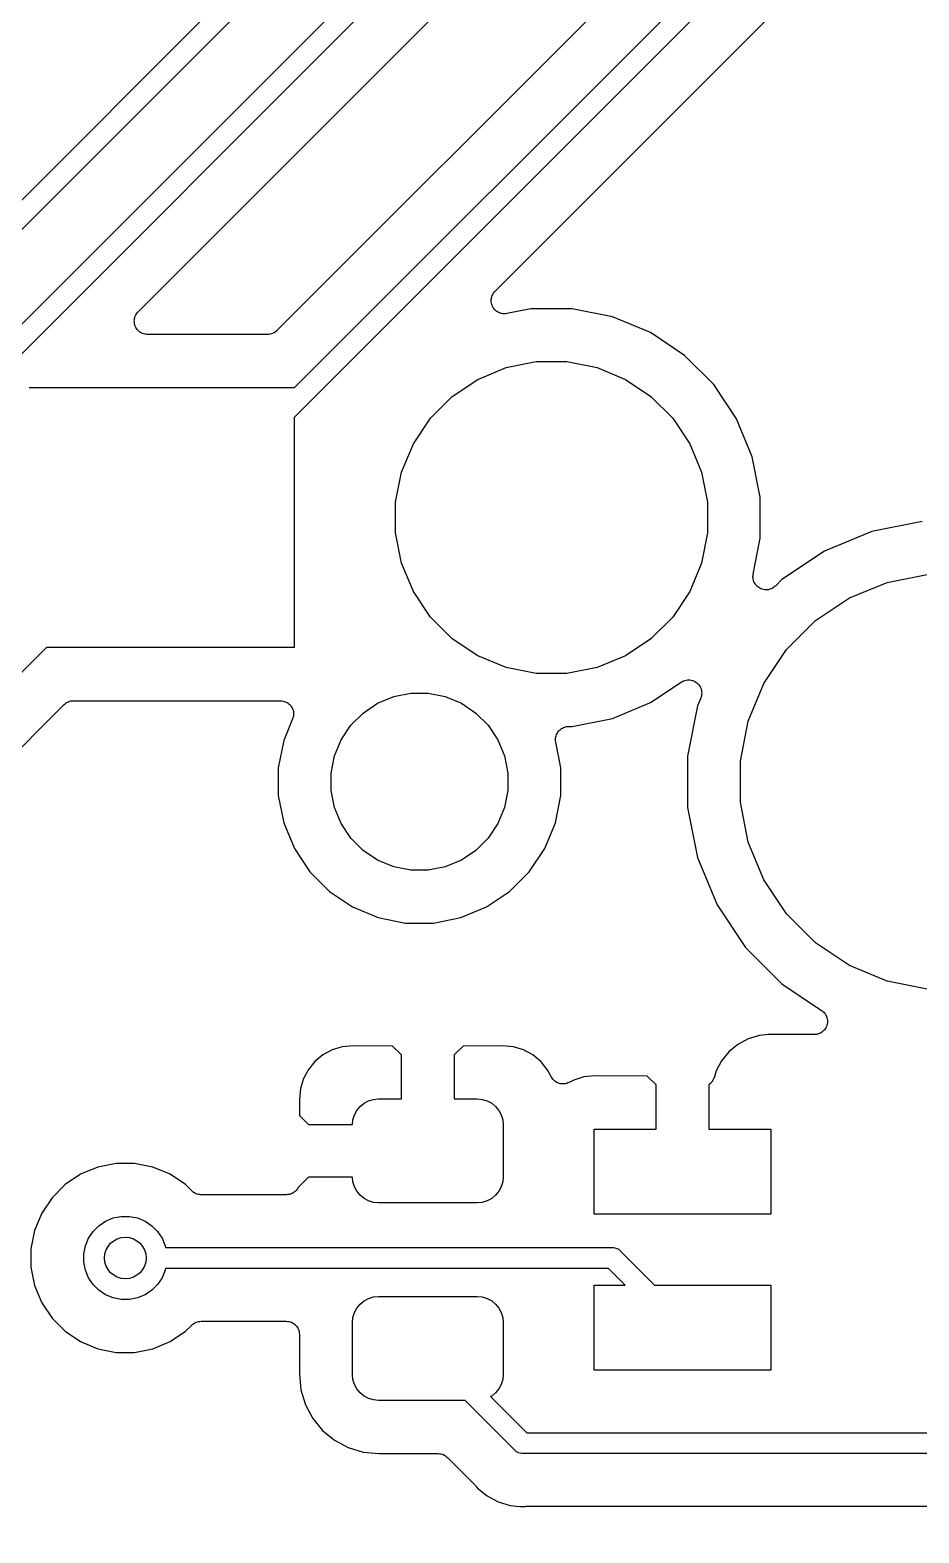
# Model space of a CAD drawing. Extents: x 2.15 to 10.02, y -5.18 to -1.32.
# Drawn here: x 4.518 to 4.855, y -3.212 to -2.643 of the extents above; entities that cross this region are included whole.
import ezdxf

# ---------------------------------------------------------------- set-up
doc = ezdxf.new("R2010")
doc.units = 0
doc.header["$MEASUREMENT"] = 0
doc.layers.add('BLACK', color=7, linetype='CONTINUOUS')

msp = doc.modelspace()

# ---------------------------------------------------------------- linework, layer by layer
at = {"layer": 'BLACK', "linetype": 'CONTINUOUS'}
for p, q in [((3.73465, -3.48774), (5.30574, -1.91664)), ((5.31029, -1.92323), (3.73465, -3.49887)), ((3.79853, -3.4709), (5.12169, -2.14775)), ((5.12624, -2.15433), (3.80512, -3.47545)), ((4.55916, -2.74969), (5.13306, -2.1758)), ((4.81987, -2.54864), (4.61175, -2.75676)), ((4.61831, -2.77849), (4.8435, -2.55329)), ((4.84907, -2.55886), (4.61831, -2.78962)), ((4.72047, -2.71574), (4.85373, -2.58249)), ((4.69434, -2.74188), (4.72047, -2.71575)), ((4.72047, -2.71575), (4.72047, -2.71574)), ((4.69372, -2.74262), (4.69403, -2.74225)), ((4.69403, -2.74225), (4.69434, -2.74188)), ((4.69287, -2.74538), (4.69292, -2.7449)), ((4.69287, -2.74539), (4.69287, -2.74538)), ((4.69287, -2.7454), (4.69287, -2.74539)), ((4.69292, -2.74586), (4.69287, -2.7454)), ((4.69292, -2.7449), (4.69297, -2.74442)), ((4.69296, -2.74635), (4.69292, -2.74586)), ((4.69296, -2.74636), (4.69296, -2.74635)), ((4.69296, -2.74637), (4.69296, -2.74636)), ((4.6931, -2.74683), (4.69296, -2.74637)), ((4.69297, -2.74441), (4.69312, -2.74394)), ((4.69297, -2.74442), (4.69297, -2.74441)), ((4.69297, -2.74442), (4.69297, -2.74442)), ((4.69324, -2.74729), (4.6931, -2.74683)), ((4.69312, -2.74394), (4.69326, -2.74349)), ((4.69324, -2.7473), (4.69324, -2.74729)), ((4.69347, -2.74773), (4.69324, -2.7473)), ((4.69324, -2.7473), (4.69324, -2.7473)), ((4.69326, -2.74348), (4.69349, -2.74305)), ((4.69326, -2.74349), (4.69326, -2.74348)), ((4.69326, -2.74349), (4.69326, -2.74349)), ((4.69369, -2.74815), (4.69347, -2.74773)), ((4.69349, -2.74305), (4.69372, -2.74263)), ((4.6937, -2.74816), (4.69369, -2.74815)), ((4.6937, -2.74817), (4.6937, -2.74816)), ((4.69401, -2.74854), (4.6937, -2.74817)), ((4.69372, -2.74263), (4.69372, -2.74262)), ((4.69372, -2.74263), (4.69372, -2.74263)), ((4.5577, -2.75319), (4.55775, -2.75271)), ((4.5577, -2.7532), (4.5577, -2.75319)), ((4.5577, -2.75321), (4.5577, -2.7532)), ((4.55774, -2.75368), (4.5577, -2.75321)), ((4.55779, -2.75416), (4.55774, -2.75368)), ((4.55775, -2.75271), (4.5578, -2.75224)), ((4.5578, -2.75222), (4.55794, -2.75176)), ((4.5578, -2.75223), (4.5578, -2.75222)), ((4.5578, -2.75224), (4.5578, -2.75223)), ((4.55794, -2.75176), (4.55808, -2.7513)), ((4.55808, -2.7513), (4.55809, -2.7513)), ((4.55809, -2.75129), (4.55832, -2.75085)), ((4.55809, -2.7513), (4.55809, -2.75129)), ((4.55832, -2.75085), (4.55854, -2.75044)), ((4.55854, -2.75044), (4.55855, -2.75044)), ((4.55855, -2.75043), (4.55886, -2.75006)), ((4.55855, -2.75044), (4.55855, -2.75043)), ((4.55886, -2.75006), (4.55916, -2.74969)), ((4.6943, -2.74891), (4.69401, -2.74854)), ((4.69431, -2.74892), (4.6943, -2.74891)), ((4.69468, -2.74923), (4.69431, -2.74892)), ((4.69431, -2.74892), (4.69431, -2.74892)), ((4.69505, -2.74954), (4.69468, -2.74923)), ((4.69506, -2.74954), (4.69505, -2.74954)), ((4.69506, -2.74955), (4.69506, -2.74954)), ((4.69549, -2.74978), (4.69506, -2.74955)), ((4.69591, -2.75001), (4.69549, -2.74978)), ((4.69592, -2.75002), (4.69591, -2.75001)), ((4.69591, -2.75001), (4.69591, -2.75001)), ((4.69638, -2.75016), (4.69592, -2.75002)), ((4.69684, -2.7503), (4.69638, -2.75016)), ((4.69684, -2.75031), (4.69684, -2.7503)), ((4.69685, -2.75031), (4.69684, -2.75031)), ((4.69733, -2.75036), (4.69685, -2.75031)), ((4.69781, -2.75041), (4.69733, -2.75036)), ((4.69782, -2.75041), (4.69781, -2.75041)), ((4.69781, -2.75041), (4.69781, -2.75041)), ((4.6983, -2.75037), (4.69782, -2.75041)), ((4.69878, -2.75033), (4.6983, -2.75037)), ((4.69879, -2.75033), (4.69878, -2.75033)), ((4.69885, -2.75032), (4.69879, -2.75033)), ((4.69879, -2.75033), (4.69879, -2.75033)), ((4.69879, -2.75033), (4.69879, -2.75033)), ((4.70796, -2.7485), (4.69885, -2.75032)), ((4.72353, -2.7485), (4.70796, -2.7485)), ((4.73881, -2.75154), (4.72353, -2.7485)), ((4.75319, -2.7575), (4.73881, -2.75154)), ((4.55779, -2.75417), (4.55779, -2.75416)), ((4.55779, -2.75418), (4.55779, -2.75417)), ((4.55792, -2.75463), (4.55779, -2.75418)), ((4.55806, -2.7551), (4.55792, -2.75463)), ((4.55807, -2.75511), (4.55806, -2.7551)), ((4.55829, -2.75553), (4.55807, -2.75511)), ((4.55807, -2.75511), (4.55807, -2.75511)), ((4.55851, -2.75596), (4.55829, -2.75553)), ((4.55852, -2.75597), (4.55851, -2.75596)), ((4.55852, -2.75598), (4.55852, -2.75597)), ((4.55883, -2.75635), (4.55852, -2.75598)), ((4.55913, -2.75672), (4.55883, -2.75635)), ((4.55913, -2.75673), (4.55913, -2.75672)), ((4.55914, -2.75674), (4.55913, -2.75673)), ((4.55951, -2.75705), (4.55914, -2.75674)), ((4.55987, -2.75735), (4.55951, -2.75705)), ((4.55988, -2.75736), (4.55987, -2.75735)), ((4.55989, -2.75736), (4.55988, -2.75736)), ((4.56031, -2.75759), (4.55989, -2.75736)), ((4.56073, -2.75782), (4.56031, -2.75759)), ((4.56074, -2.75782), (4.56073, -2.75782)), ((4.56074, -2.75783), (4.56074, -2.75782)), ((4.5612, -2.75797), (4.56074, -2.75783)), ((4.56166, -2.75812), (4.5612, -2.75797)), ((4.56167, -2.75812), (4.56166, -2.75812)), ((4.56168, -2.75812), (4.56167, -2.75812)), ((4.56215, -2.75817), (4.56168, -2.75812)), ((4.56263, -2.75823), (4.56215, -2.75817)), ((4.56264, -2.75823), (4.56263, -2.75823)), ((4.56265, -2.75823), (4.56264, -2.75823)), ((4.5627, -2.75823), (4.56265, -2.75823)), ((4.56265, -2.75823), (4.56265, -2.75823)), ((4.60821, -2.75823), (4.5627, -2.75823)), ((4.60867, -2.75818), (4.60821, -2.75823)), ((4.60913, -2.75814), (4.60867, -2.75818)), ((4.60916, -2.75813), (4.60913, -2.75814)), ((4.60918, -2.75813), (4.60916, -2.75813)), ((4.60963, -2.758), (4.60918, -2.75813)), ((4.61007, -2.75787), (4.60963, -2.758)), ((4.61009, -2.75786), (4.61007, -2.75787)), ((4.61012, -2.75785), (4.61009, -2.75786)), ((4.61053, -2.75763), (4.61012, -2.75785)), ((4.61094, -2.75742), (4.61053, -2.75763)), ((4.61096, -2.7574), (4.61094, -2.75742)), ((4.61098, -2.75739), (4.61096, -2.7574)), ((4.61134, -2.7571), (4.61098, -2.75739)), ((4.6117, -2.75681), (4.61134, -2.7571)), ((4.61174, -2.75677), (4.6117, -2.75681)), ((4.61175, -2.75676), (4.61174, -2.75677)), ((4.61174, -2.75677), (4.61174, -2.75677)), ((4.61174, -2.75677), (4.61174, -2.75677)), ((4.76614, -2.76615), (4.75319, -2.7575)), ((4.68777, -2.77523), (4.69852, -2.77077)), ((4.69852, -2.77077), (4.70993, -2.7685)), ((4.70993, -2.7685), (4.72156, -2.7685)), ((4.72156, -2.7685), (4.73297, -2.77077)), ((4.73297, -2.77077), (4.74372, -2.77523)), ((4.77715, -2.77716), (4.76614, -2.76615)), ((4.6781, -2.78169), (4.68777, -2.77523)), ((4.74372, -2.77523), (4.75339, -2.78169)), ((4.51791, -2.77835), (4.61831, -2.77835)), ((4.61831, -2.77835), (4.61831, -2.77849)), ((4.66988, -2.78991), (4.6781, -2.78169)), ((4.75339, -2.78169), (4.76162, -2.78991)), ((4.78581, -2.79011), (4.77715, -2.77716)), ((4.61831, -2.78962), (4.61831, -2.87677)), ((4.66341, -2.79959), (4.66988, -2.78991)), ((4.76162, -2.78991), (4.76808, -2.79959)), ((4.79177, -2.8045), (4.78581, -2.79011)), ((4.65896, -2.81033), (4.66341, -2.79959)), ((4.76808, -2.79959), (4.77253, -2.81033)), ((4.7948, -2.81977), (4.79177, -2.8045)), ((4.65669, -2.82174), (4.65896, -2.81033)), ((4.77253, -2.81033), (4.7748, -2.82174)), ((4.65669, -2.83338), (4.65669, -2.82174)), ((4.7748, -2.82174), (4.7748, -2.83338)), ((4.7948, -2.83535), (4.7948, -2.81977)), ((4.65896, -2.84478), (4.65669, -2.83338)), ((4.7748, -2.83338), (4.77253, -2.84478)), ((4.83702, -2.83284), (4.81909, -2.84027)), ((4.85605, -2.82906), (4.83702, -2.83284)), ((4.79209, -2.84896), (4.7948, -2.83535)), ((4.66341, -2.85553), (4.65896, -2.84478)), ((4.77253, -2.84478), (4.76808, -2.85553)), ((4.81909, -2.84027), (4.80296, -2.85105)), ((4.792, -2.84992), (4.79205, -2.84944)), ((4.792, -2.84993), (4.792, -2.84992)), ((4.79205, -2.85041), (4.792, -2.84993)), ((4.792, -2.84993), (4.792, -2.84993)), ((4.79205, -2.84944), (4.79209, -2.84896)), ((4.79209, -2.85089), (4.79205, -2.85041)), ((4.84285, -2.85208), (4.85802, -2.84906)), ((4.66988, -2.8652), (4.66341, -2.85553)), ((4.76808, -2.85553), (4.76162, -2.8652)), ((4.79209, -2.8509), (4.79209, -2.85089)), ((4.79223, -2.85137), (4.79209, -2.8509)), ((4.79209, -2.8509), (4.79209, -2.8509)), ((4.79237, -2.85183), (4.79223, -2.85137)), ((4.79237, -2.85184), (4.79237, -2.85183)), ((4.79237, -2.85183), (4.79237, -2.85183)), ((4.7926, -2.85227), (4.79237, -2.85184)), ((4.79282, -2.85269), (4.7926, -2.85227)), ((4.79283, -2.85269), (4.79282, -2.85269)), ((4.79283, -2.8527), (4.79283, -2.85269)), ((4.79313, -2.85307), (4.79283, -2.8527)), ((4.79344, -2.85345), (4.79313, -2.85307)), ((4.79345, -2.85346), (4.79344, -2.85345)), ((4.79344, -2.85345), (4.79344, -2.85345)), ((4.79382, -2.85376), (4.79345, -2.85346)), ((4.79419, -2.85407), (4.79382, -2.85376)), ((4.79419, -2.85408), (4.79419, -2.85407)), ((4.7942, -2.85408), (4.79419, -2.85408)), ((4.79463, -2.85431), (4.7942, -2.85408)), ((4.79504, -2.85454), (4.79463, -2.85431)), ((4.79505, -2.85454), (4.79504, -2.85454)), ((4.79506, -2.85455), (4.79505, -2.85454)), ((4.79552, -2.85469), (4.79506, -2.85455)), ((4.79598, -2.85483), (4.79552, -2.85469)), ((4.79599, -2.85483), (4.79598, -2.85483)), ((4.79598, -2.85483), (4.79598, -2.85483)), ((4.79647, -2.85489), (4.79599, -2.85483)), ((4.79695, -2.85494), (4.79647, -2.85489)), ((4.79696, -2.85494), (4.79695, -2.85494)), ((4.79695, -2.85494), (4.79695, -2.85494)), ((4.79744, -2.85489), (4.79696, -2.85494)), ((4.79792, -2.85485), (4.79744, -2.85489)), ((4.79793, -2.85485), (4.79792, -2.85485)), ((4.79792, -2.85485), (4.79792, -2.85485)), ((4.79839, -2.85471), (4.79793, -2.85485)), ((4.79886, -2.85458), (4.79839, -2.85471)), ((4.79887, -2.85458), (4.79886, -2.85458)), ((4.79886, -2.85458), (4.79886, -2.85458)), ((4.7993, -2.85435), (4.79887, -2.85458)), ((4.79972, -2.85413), (4.7993, -2.85435)), ((4.79973, -2.85413), (4.79972, -2.85413)), ((4.80011, -2.85382), (4.79973, -2.85412)), ((4.79973, -2.85412), (4.79973, -2.85413)), ((4.80048, -2.85352), (4.80011, -2.85382)), ((4.80049, -2.85351), (4.80048, -2.85352)), ((4.80053, -2.85347), (4.80049, -2.85351)), ((4.80049, -2.85351), (4.80049, -2.85351)), ((4.80049, -2.85351), (4.80049, -2.85351)), ((4.80296, -2.85105), (4.80053, -2.85347)), ((4.82856, -2.85799), (4.84285, -2.85208)), ((4.81571, -2.86658), (4.82856, -2.85799)), ((4.6781, -2.87343), (4.66988, -2.8652)), ((4.76162, -2.8652), (4.75339, -2.87343)), ((4.80477, -2.87752), (4.81571, -2.86658)), ((4.68777, -2.87989), (4.6781, -2.87343)), ((4.75339, -2.87343), (4.74372, -2.87989)), ((4.52447, -2.87677), (4.00512, -3.39612)), ((4.61831, -2.87677), (4.52447, -2.87677)), ((4.79618, -2.89038), (4.80477, -2.87752)), ((4.69852, -2.88434), (4.68777, -2.87989)), ((4.70993, -2.88661), (4.69852, -2.88434)), ((4.73297, -2.88434), (4.72156, -2.88661)), ((4.74372, -2.87989), (4.73297, -2.88434)), ((4.72156, -2.88661), (4.70993, -2.88661)), ((4.75319, -2.89762), (4.76485, -2.88983)), ((4.76485, -2.88983), (4.7649, -2.8898)), ((4.7649, -2.8898), (4.76491, -2.88979)), ((4.7649, -2.8898), (4.7649, -2.8898)), ((4.7649, -2.8898), (4.7649, -2.8898)), ((4.76491, -2.88979), (4.76533, -2.88957)), ((4.76533, -2.88957), (4.76576, -2.88935)), ((4.76576, -2.88935), (4.76577, -2.88935)), ((4.76577, -2.88934), (4.76623, -2.88921)), ((4.76577, -2.88935), (4.76577, -2.88934)), ((4.76623, -2.88921), (4.7667, -2.88907)), ((4.7667, -2.88907), (4.7667, -2.88907)), ((4.7667, -2.88907), (4.76671, -2.88907)), ((4.76671, -2.88907), (4.76719, -2.88903)), ((4.76719, -2.88903), (4.76767, -2.88899)), ((4.76767, -2.88899), (4.76768, -2.88899)), ((4.76768, -2.88899), (4.76768, -2.88899)), ((4.76768, -2.88899), (4.76816, -2.88904)), ((4.76816, -2.88904), (4.76864, -2.88909)), ((4.76864, -2.88909), (4.76865, -2.88909)), ((4.76865, -2.88909), (4.76865, -2.88909)), ((4.76865, -2.88909), (4.76911, -2.88924)), ((4.76911, -2.88924), (4.76957, -2.88938)), ((4.76957, -2.88938), (4.76958, -2.88938)), ((4.76958, -2.88938), (4.76958, -2.88939)), ((4.76958, -2.88939), (4.77, -2.88961)), ((4.77, -2.88961), (4.77043, -2.88985)), ((4.77043, -2.88985), (4.77043, -2.88985)), ((4.77043, -2.88985), (4.77044, -2.88985)), ((4.77044, -2.88985), (4.7708, -2.89015)), ((4.7708, -2.89015), (4.77118, -2.89047)), ((4.77118, -2.89047), (4.77118, -2.89048)), ((4.77118, -2.89048), (4.77119, -2.89048)), ((4.77119, -2.89048), (4.77148, -2.89084)), ((4.79026, -2.90466), (4.79618, -2.89038)), ((4.64988, -2.89787), (4.65598, -2.89535)), ((4.65598, -2.89535), (4.66245, -2.89406)), ((4.66245, -2.89406), (4.66905, -2.89406)), ((4.66905, -2.89406), (4.67552, -2.89535)), ((4.67552, -2.89535), (4.68162, -2.89787)), ((4.77225, -2.8959), (4.77103, -2.89883)), ((4.77148, -2.89084), (4.7718, -2.89123)), ((4.7718, -2.89123), (4.7718, -2.89123)), ((4.7718, -2.89123), (4.7718, -2.89124)), ((4.7718, -2.89124), (4.77203, -2.89166)), ((4.77203, -2.89166), (4.77225, -2.89209)), ((4.77225, -2.89209), (4.77225, -2.8921)), ((4.77225, -2.8921), (4.77226, -2.8921)), ((4.77239, -2.89544), (4.77225, -2.8959)), ((4.77226, -2.8921), (4.77239, -2.89256)), ((4.77239, -2.89256), (4.77253, -2.89302)), ((4.77253, -2.89498), (4.77239, -2.89544)), ((4.77253, -2.89302), (4.77253, -2.89303)), ((4.77253, -2.89303), (4.77254, -2.89304)), ((4.77258, -2.89449), (4.77253, -2.89497)), ((4.77253, -2.89497), (4.77253, -2.89497)), ((4.77253, -2.89497), (4.77253, -2.89498)), ((4.77254, -2.89304), (4.77258, -2.89351)), ((4.77258, -2.89351), (4.77263, -2.894)), ((4.77263, -2.89401), (4.77258, -2.89449)), ((4.77263, -2.894), (4.77263, -2.894)), ((4.77263, -2.894), (4.77263, -2.89401)), ((4.38542, -3.0441), (4.53116, -2.89836)), ((4.53116, -2.89836), (4.53118, -2.89835)), ((4.53118, -2.89834), (4.53121, -2.89831)), ((4.53118, -2.89835), (4.53118, -2.89834)), ((4.53118, -2.89834), (4.53118, -2.89834)), ((4.53121, -2.89831), (4.53158, -2.89802)), ((4.53158, -2.89802), (4.53193, -2.89773)), ((4.53193, -2.89773), (4.53196, -2.89772)), ((4.53196, -2.89772), (4.53198, -2.8977)), ((4.53198, -2.8977), (4.53239, -2.89749)), ((4.53239, -2.89749), (4.53279, -2.89727)), ((4.53279, -2.89727), (4.53282, -2.89726)), ((4.53282, -2.89726), (4.53284, -2.89725)), ((4.53284, -2.89725), (4.53329, -2.89712)), ((4.53329, -2.89712), (4.53373, -2.89699)), ((4.53373, -2.89699), (4.53375, -2.89699)), ((4.53375, -2.89699), (4.53378, -2.89698)), ((4.53378, -2.89698), (4.53424, -2.89694)), ((4.53424, -2.89694), (4.5347, -2.89689)), ((4.5347, -2.89689), (4.61306, -2.89689)), ((4.61306, -2.89689), (4.6131, -2.89689)), ((4.6131, -2.89689), (4.6131, -2.89689)), ((4.6131, -2.89689), (4.6131, -2.89689)), ((4.6131, -2.89689), (4.61313, -2.89689)), ((4.61313, -2.89689), (4.61361, -2.89695)), ((4.61361, -2.89695), (4.61407, -2.897)), ((4.61407, -2.897), (4.61409, -2.897)), ((4.61409, -2.897), (4.6141, -2.897)), ((4.6141, -2.897), (4.61455, -2.89715)), ((4.61455, -2.89715), (4.61501, -2.89729)), ((4.61501, -2.89729), (4.61502, -2.89729)), ((4.61502, -2.89729), (4.61503, -2.8973)), ((4.61503, -2.8973), (4.61544, -2.89752)), ((4.61544, -2.89752), (4.61586, -2.89775)), ((4.61586, -2.89775), (4.61587, -2.89776)), ((4.61587, -2.89776), (4.61588, -2.89777)), ((4.61588, -2.89777), (4.61625, -2.89807)), ((4.61625, -2.89807), (4.61661, -2.89838)), ((4.61661, -2.89838), (4.61662, -2.89839)), ((4.61662, -2.89839), (4.61663, -2.89839)), ((4.61663, -2.89839), (4.61693, -2.89876)), ((4.61693, -2.89876), (4.61723, -2.89913)), ((4.61723, -2.89913), (4.61723, -2.89914)), ((4.61723, -2.89914), (4.61724, -2.89915)), ((4.61724, -2.89915), (4.61746, -2.89958)), ((4.61746, -2.89958), (4.61769, -2.9)), ((4.61769, -2.9), (4.61769, -2.90001)), ((4.61769, -2.90001), (4.6177, -2.90002)), ((4.6177, -2.90002), (4.61783, -2.90047)), ((4.61783, -2.90047), (4.61797, -2.90093)), ((4.61797, -2.90093), (4.61797, -2.90094)), ((4.61797, -2.90094), (4.61797, -2.90096)), ((4.61797, -2.90096), (4.61801, -2.90142)), ((4.61801, -2.90142), (4.61806, -2.9019)), ((4.61806, -2.9019), (4.61806, -2.90191)), ((4.61806, -2.90191), (4.61806, -2.90193)), ((4.63973, -2.9062), (4.64439, -2.90154)), ((4.64439, -2.90154), (4.64988, -2.89787)), ((4.68162, -2.89787), (4.6871, -2.90154)), ((4.6871, -2.90154), (4.69177, -2.9062)), ((4.73881, -2.90358), (4.75319, -2.89762)), ((4.77103, -2.89883), (4.76725, -2.91786)), ((4.61768, -2.90381), (4.6143, -2.91195)), ((4.61782, -2.90335), (4.61768, -2.90381)), ((4.61796, -2.9029), (4.61782, -2.90335)), ((4.61801, -2.9024), (4.61796, -2.90287)), ((4.61796, -2.90287), (4.61796, -2.90288)), ((4.61796, -2.90288), (4.61796, -2.9029)), ((4.61806, -2.90193), (4.61801, -2.9024)), ((4.63606, -2.91169), (4.63973, -2.9062)), ((4.69177, -2.9062), (4.69544, -2.91169)), ((4.71909, -2.90775), (4.71946, -2.90745)), ((4.71946, -2.90745), (4.71947, -2.90744)), ((4.71947, -2.90744), (4.71948, -2.90743)), ((4.71948, -2.90743), (4.7199, -2.90722)), ((4.7199, -2.90722), (4.72032, -2.90699)), ((4.72032, -2.90699), (4.72033, -2.90699)), ((4.72033, -2.90699), (4.72035, -2.90698)), ((4.72035, -2.90698), (4.7208, -2.90685)), ((4.7208, -2.90685), (4.72125, -2.90671)), ((4.72125, -2.90671), (4.72127, -2.90671)), ((4.72127, -2.90671), (4.72128, -2.9067)), ((4.72128, -2.9067), (4.72175, -2.90666)), ((4.72175, -2.90666), (4.72222, -2.90661)), ((4.72222, -2.90661), (4.72353, -2.90661)), ((4.72353, -2.90661), (4.73881, -2.90358)), ((4.78725, -2.91983), (4.79026, -2.90466)), ((4.6143, -2.91195), (4.61225, -2.92229)), ((4.63354, -2.91779), (4.63606, -2.91169)), ((4.69544, -2.91169), (4.69796, -2.91779)), ((4.71722, -2.91155), (4.71728, -2.91108)), ((4.71722, -2.91156), (4.71722, -2.91155)), ((4.71722, -2.91158), (4.71722, -2.91156)), ((4.71727, -2.91205), (4.71722, -2.91158)), ((4.71731, -2.91252), (4.71727, -2.91205)), ((4.71728, -2.91108), (4.71732, -2.91061)), ((4.71731, -2.91255), (4.71731, -2.91252)), ((4.71732, -2.91259), (4.71731, -2.91255)), ((4.71731, -2.91255), (4.71731, -2.91255)), ((4.71731, -2.91255), (4.71731, -2.91255)), ((4.71732, -2.91061), (4.71733, -2.91059)), ((4.71925, -2.92229), (4.71732, -2.91259)), ((4.71733, -2.91058), (4.71747, -2.91013)), ((4.71733, -2.91059), (4.71733, -2.91058)), ((4.71747, -2.91013), (4.71761, -2.90968)), ((4.71761, -2.90968), (4.71762, -2.90966)), ((4.71762, -2.90966), (4.71763, -2.90965)), ((4.71763, -2.90965), (4.71785, -2.90924)), ((4.71785, -2.90924), (4.71808, -2.90882)), ((4.71808, -2.90882), (4.71809, -2.90881)), ((4.71809, -2.90879), (4.7184, -2.90843)), ((4.71809, -2.90881), (4.71809, -2.90879)), ((4.7184, -2.90843), (4.7187, -2.90807)), ((4.7187, -2.90807), (4.71871, -2.90806)), ((4.71871, -2.90806), (4.71872, -2.90804)), ((4.71872, -2.90804), (4.71909, -2.90775)), ((4.63225, -2.92426), (4.63354, -2.91779)), ((4.69796, -2.91779), (4.69925, -2.92426)), ((4.76725, -2.91786), (4.76725, -2.93726)), ((4.61225, -2.92229), (4.61225, -2.93283)), ((4.63225, -2.93086), (4.63225, -2.92426)), ((4.69925, -2.92426), (4.69925, -2.93086)), ((4.71925, -2.93283), (4.71925, -2.92229)), ((4.78725, -2.93529), (4.78725, -2.91983)), ((4.61225, -2.93283), (4.6143, -2.94316)), ((4.63354, -2.93733), (4.63225, -2.93086)), ((4.69925, -2.93086), (4.69796, -2.93733)), ((4.71719, -2.94316), (4.71925, -2.93283)), ((4.79026, -2.95046), (4.78725, -2.93529)), ((4.63606, -2.94343), (4.63354, -2.93733)), ((4.69796, -2.93733), (4.69544, -2.94343)), ((4.76725, -2.93726), (4.77103, -2.95629)), ((4.6143, -2.94316), (4.61834, -2.9529)), ((4.63973, -2.94891), (4.63606, -2.94343)), ((4.69544, -2.94343), (4.69177, -2.94891)), ((4.71316, -2.9529), (4.71719, -2.94316)), ((4.61834, -2.9529), (4.62419, -2.96166)), ((4.64439, -2.95358), (4.63973, -2.94891)), ((4.69177, -2.94891), (4.6871, -2.95358)), ((4.7073, -2.96166), (4.71316, -2.9529)), ((4.79618, -2.96474), (4.79026, -2.95046)), ((4.64988, -2.95725), (4.64439, -2.95358)), ((4.65598, -2.95977), (4.64988, -2.95725)), ((4.68162, -2.95725), (4.67552, -2.95977)), ((4.6871, -2.95358), (4.68162, -2.95725)), ((4.77103, -2.95629), (4.77846, -2.97422)), ((4.62419, -2.96166), (4.63164, -2.96912)), ((4.66245, -2.96106), (4.65598, -2.95977)), ((4.66905, -2.96106), (4.66245, -2.96106)), ((4.67552, -2.95977), (4.66905, -2.96106)), ((4.69985, -2.96912), (4.7073, -2.96166)), ((4.63164, -2.96912), (4.64041, -2.97497)), ((4.69109, -2.97497), (4.69985, -2.96912)), ((4.80477, -2.9776), (4.79618, -2.96474)), ((4.64041, -2.97497), (4.65014, -2.979)), ((4.68135, -2.979), (4.69109, -2.97497)), ((4.77846, -2.97422), (4.78924, -2.99035)), ((4.65014, -2.979), (4.66048, -2.98106)), ((4.66048, -2.98106), (4.67102, -2.98106)), ((4.67102, -2.98106), (4.68135, -2.979)), ((4.81571, -2.98853), (4.80477, -2.9776)), ((4.78924, -2.99035), (4.80296, -3.00407)), ((4.82856, -2.99712), (4.81571, -2.98853)), ((4.84285, -3.00304), (4.82856, -2.99712)), ((4.80296, -3.00407), (4.81804, -3.01415)), ((4.85802, -3.00606), (4.84285, -3.00304)), ((4.81804, -3.01415), (4.81809, -3.01418)), ((4.81809, -3.01418), (4.81809, -3.01418)), ((4.81809, -3.01418), (4.81809, -3.01418)), ((4.81809, -3.01418), (4.8181, -3.01419)), ((4.8181, -3.01419), (4.81848, -3.01451)), ((4.81848, -3.01451), (4.81884, -3.01481)), ((4.81884, -3.01481), (4.81884, -3.01481)), ((4.81884, -3.01481), (4.81885, -3.01482)), ((4.81885, -3.01482), (4.81915, -3.0152)), ((4.81915, -3.0152), (4.81945, -3.01557)), ((4.81945, -3.01557), (4.81945, -3.01558)), ((4.81945, -3.01558), (4.81946, -3.01558)), ((4.81946, -3.01558), (4.81968, -3.01601)), ((4.8194, -3.02111), (4.8191, -3.02148)), ((4.81941, -3.02111), (4.8194, -3.02111)), ((4.81964, -3.02068), (4.81941, -3.0211)), ((4.81941, -3.0211), (4.81941, -3.02111)), ((4.81987, -3.02026), (4.81964, -3.02068)), ((4.81968, -3.01601), (4.8199, -3.01643)), ((4.81988, -3.02024), (4.81987, -3.02025)), ((4.81987, -3.02025), (4.81987, -3.02026)), ((4.82002, -3.01977), (4.81988, -3.02024)), ((4.8199, -3.01643), (4.8199, -3.01644)), ((4.8199, -3.01644), (4.81991, -3.01645)), ((4.81991, -3.01645), (4.82004, -3.01691)), ((4.82016, -3.01933), (4.82002, -3.01977)), ((4.82004, -3.01691), (4.82018, -3.01737)), ((4.82022, -3.01883), (4.82016, -3.01931)), ((4.82016, -3.01931), (4.82016, -3.01932)), ((4.82016, -3.01932), (4.82016, -3.01933)), ((4.82018, -3.01737), (4.82018, -3.01738)), ((4.82018, -3.01738), (4.82018, -3.01738)), ((4.82018, -3.01738), (4.82022, -3.01786)), ((4.82022, -3.01786), (4.82027, -3.01834)), ((4.82027, -3.01836), (4.82022, -3.01883)), ((4.82027, -3.01834), (4.82027, -3.01835)), ((4.82027, -3.01835), (4.82027, -3.01836)), ((4.78634, -3.02699), (4.78293, -3.02978)), ((4.79022, -3.02491), (4.78634, -3.02699)), ((4.79444, -3.02363), (4.79022, -3.02491)), ((4.79797, -3.02328), (4.79444, -3.02363)), ((4.79882, -3.0232), (4.79797, -3.02328)), ((4.79967, -3.02328), (4.79882, -3.0232)), ((4.79988, -3.02328), (4.79967, -3.02328)), ((4.80009, -3.02331), (4.79988, -3.02328)), ((4.80016, -3.02331), (4.80009, -3.02331)), ((4.81527, -3.02331), (4.80016, -3.02331)), ((4.81574, -3.02326), (4.81527, -3.02331)), ((4.81623, -3.02321), (4.81574, -3.02326)), ((4.81624, -3.02321), (4.81623, -3.02321)), ((4.81623, -3.02321), (4.81623, -3.02321)), ((4.8167, -3.02307), (4.81624, -3.02321)), ((4.81716, -3.02293), (4.8167, -3.02307)), ((4.81717, -3.02293), (4.81716, -3.02293)), ((4.8176, -3.0227), (4.81717, -3.02293)), ((4.81717, -3.02293), (4.81717, -3.02293)), ((4.81802, -3.02248), (4.8176, -3.0227)), ((4.81803, -3.02247), (4.81802, -3.02248)), ((4.81841, -3.02216), (4.81803, -3.02247)), ((4.81803, -3.02247), (4.81803, -3.02247)), ((4.81878, -3.02186), (4.81841, -3.02216)), ((4.81879, -3.02185), (4.81878, -3.02186)), ((4.81878, -3.02186), (4.81878, -3.02186)), ((4.8191, -3.02148), (4.81879, -3.02185)), ((4.62919, -3.03093), (4.62614, -3.03343)), ((4.63266, -3.02907), (4.62919, -3.03093)), ((4.63643, -3.02793), (4.63266, -3.02907)), ((4.64058, -3.02752), (4.63643, -3.02793)), ((4.65556, -3.02762), (4.64058, -3.02752)), ((4.6589, -3.03096), (4.65556, -3.02762)), ((4.6589, -3.04764), (4.6589, -3.03096)), ((4.68223, -3.02762), (4.6789, -3.03096)), ((4.6789, -3.03096), (4.6789, -3.04764)), ((4.69721, -3.02752), (4.68223, -3.02762)), ((4.70136, -3.02793), (4.69721, -3.02752)), ((4.70513, -3.02907), (4.70136, -3.02793)), ((4.70861, -3.03093), (4.70513, -3.02907)), ((4.71165, -3.03343), (4.70861, -3.03093)), ((4.78293, -3.02978), (4.78014, -3.03319)), ((4.62364, -3.03647), (4.62179, -3.03995)), ((4.62614, -3.03343), (4.62364, -3.03647)), ((4.71415, -3.03647), (4.71165, -3.03343)), ((4.7157, -3.03936), (4.71415, -3.03647)), ((4.77806, -3.03707), (4.77729, -3.03961)), ((4.78014, -3.03319), (4.77806, -3.03707)), ((4.62064, -3.04372), (4.62024, -3.04785)), ((4.62179, -3.03995), (4.62064, -3.04372)), ((4.71596, -3.03976), (4.7157, -3.03936)), ((4.71622, -3.04015), (4.71596, -3.03976)), ((4.71623, -3.04016), (4.71622, -3.04015)), ((4.71624, -3.04018), (4.71623, -3.04016)), ((4.71657, -3.04051), (4.71624, -3.04018)), ((4.7169, -3.04084), (4.71657, -3.04051)), ((4.71691, -3.04085), (4.7169, -3.04084)), ((4.71693, -3.04087), (4.71691, -3.04085)), ((4.71732, -3.04113), (4.71693, -3.04087)), ((4.71771, -3.04139), (4.71732, -3.04113)), ((4.71772, -3.0414), (4.71771, -3.04139)), ((4.71774, -3.04141), (4.71772, -3.0414)), ((4.71817, -3.04159), (4.71774, -3.04141)), ((4.7186, -3.04178), (4.71817, -3.04159)), ((4.71862, -3.04178), (4.7186, -3.04178)), ((4.71864, -3.04179), (4.71862, -3.04178)), ((4.7191, -3.04188), (4.71864, -3.04179)), ((4.71956, -3.04198), (4.7191, -3.04188)), ((4.71958, -3.04198), (4.71956, -3.04198)), ((4.71959, -3.04198), (4.71958, -3.04198)), ((4.72007, -3.04198), (4.71959, -3.04198)), ((4.72053, -3.04199), (4.72007, -3.04198)), ((4.72055, -3.04198), (4.72053, -3.04199)), ((4.72057, -3.04199), (4.72055, -3.04198)), ((4.72103, -3.0419), (4.72057, -3.04199)), ((4.72149, -3.04181), (4.72103, -3.0419)), ((4.72151, -3.0418), (4.72149, -3.04181)), ((4.72153, -3.0418), (4.72151, -3.0418)), ((4.72196, -3.04162), (4.72153, -3.0418)), ((4.7224, -3.04145), (4.72196, -3.04162)), ((4.72243, -3.04143), (4.7224, -3.04145)), ((4.72246, -3.04142), (4.72243, -3.04143)), ((4.72243, -3.04143), (4.72243, -3.04143)), ((4.72243, -3.04143), (4.72243, -3.04143)), ((4.7242, -3.04049), (4.72246, -3.04142)), ((4.72797, -3.03934), (4.7242, -3.04049)), ((4.73212, -3.03894), (4.72797, -3.03934)), ((4.75202, -3.03904), (4.73212, -3.03894)), ((4.75535, -3.04238), (4.75202, -3.03904)), ((4.75535, -3.05906), (4.75535, -3.04238)), ((4.77604, -3.04169), (4.77535, -3.04238)), ((4.77535, -3.04238), (4.77535, -3.05906)), ((4.77618, -3.04152), (4.77604, -3.04169)), ((4.77633, -3.04137), (4.77618, -3.04152)), ((4.77649, -3.04115), (4.77633, -3.04137)), ((4.77666, -3.04094), (4.77649, -3.04115)), ((4.77676, -3.04075), (4.77666, -3.04094)), ((4.77688, -3.04057), (4.77676, -3.04075)), ((4.77699, -3.04032), (4.77688, -3.04057)), ((4.77712, -3.04008), (4.77699, -3.04032)), ((4.77718, -3.03987), (4.77712, -3.04008)), ((4.77727, -3.03967), (4.77718, -3.03987)), ((4.77729, -3.03961), (4.77727, -3.03967)), ((4.62024, -3.04785), (4.62032, -3.05397)), ((4.64324, -3.05052), (4.64473, -3.0493)), ((4.64473, -3.0493), (4.64643, -3.04839)), ((4.64643, -3.04839), (4.64828, -3.04783)), ((4.64828, -3.04783), (4.6502, -3.04764)), ((4.6502, -3.04764), (4.6589, -3.04764)), ((4.6789, -3.04764), (4.6876, -3.04764)), ((4.6876, -3.04764), (4.68952, -3.04783)), ((4.68952, -3.04783), (4.69137, -3.04839)), ((4.69137, -3.04839), (4.69307, -3.0493)), ((4.69307, -3.0493), (4.69456, -3.05052)), ((4.62032, -3.05397), (4.62368, -3.05732)), ((4.64054, -3.05556), (4.6411, -3.05371)), ((4.6411, -3.05371), (4.64201, -3.05201)), ((4.64201, -3.05201), (4.64324, -3.05052)), ((4.69456, -3.05052), (4.69578, -3.05201)), ((4.69578, -3.05201), (4.69669, -3.05371)), ((4.69669, -3.05371), (4.69725, -3.05556)), ((4.62368, -3.05732), (4.64037, -3.05732)), ((4.64037, -3.05732), (4.64054, -3.05556)), ((4.69725, -3.05556), (4.69744, -3.05748)), ((4.69744, -3.05748), (4.69744, -3.07717)), ((4.73189, -3.09134), (4.73189, -3.05906)), ((4.73189, -3.05906), (4.75535, -3.05906)), ((4.77535, -3.05906), (4.79882, -3.05906)), ((4.79882, -3.05906), (4.79882, -3.09134)), ((4.55081, -3.07213), (4.5439, -3.0735)), ((4.55785, -3.07213), (4.55081, -3.07213)), ((4.56476, -3.0735), (4.55785, -3.07213)), ((4.5374, -3.07619), (4.53154, -3.08011)), ((4.5439, -3.0735), (4.5374, -3.07619)), ((4.57126, -3.07619), (4.56476, -3.0735)), ((4.57712, -3.08011), (4.57126, -3.07619)), ((4.62368, -3.07732), (4.61977, -3.08123)), ((4.64037, -3.07732), (4.62368, -3.07732)), ((4.64054, -3.07909), (4.64037, -3.07732)), ((4.69744, -3.07717), (4.69725, -3.07909)), ((4.53154, -3.08011), (4.52656, -3.08509)), ((4.57948, -3.08247), (4.57712, -3.08011)), ((4.57984, -3.08277), (4.57948, -3.08247)), ((4.5802, -3.08306), (4.57984, -3.08277)), ((4.58022, -3.08308), (4.5802, -3.08306)), ((4.58024, -3.08309), (4.58022, -3.08308)), ((4.58065, -3.08331), (4.58024, -3.08309)), ((4.58105, -3.08353), (4.58065, -3.08331)), ((4.58108, -3.08354), (4.58105, -3.08353)), ((4.5811, -3.08355), (4.58108, -3.08354)), ((4.58154, -3.08369), (4.5811, -3.08355)), ((4.58198, -3.08383), (4.58154, -3.08369)), ((4.58201, -3.08383), (4.58198, -3.08383)), ((4.58203, -3.08384), (4.58201, -3.08383)), ((4.58249, -3.08388), (4.58203, -3.08384)), ((4.58295, -3.08394), (4.58249, -3.08388)), ((4.583, -3.08394), (4.58295, -3.08394)), ((4.58302, -3.08394), (4.583, -3.08394)), ((4.583, -3.08394), (4.583, -3.08394)), ((4.583, -3.08394), (4.583, -3.08394)), ((4.61535, -3.08394), (4.58302, -3.08394)), ((4.61578, -3.08389), (4.61535, -3.08394)), ((4.61622, -3.08386), (4.61578, -3.08389)), ((4.61627, -3.08385), (4.61622, -3.08386)), ((4.61632, -3.08384), (4.61627, -3.08385)), ((4.61674, -3.08372), (4.61632, -3.08384)), ((4.61716, -3.0836), (4.61674, -3.08372)), ((4.6172, -3.08358), (4.61716, -3.0836)), ((4.61725, -3.08356), (4.6172, -3.08358)), ((4.61764, -3.08336), (4.61725, -3.08356)), ((4.61803, -3.08316), (4.61764, -3.08336)), ((4.61807, -3.08313), (4.61803, -3.08316)), ((4.61812, -3.0831), (4.61807, -3.08313)), ((4.61845, -3.08283), (4.61812, -3.0831)), ((4.6188, -3.08256), (4.61845, -3.08283)), ((4.61883, -3.08252), (4.6188, -3.08256)), ((4.61887, -3.08248), (4.61883, -3.08252)), ((4.61915, -3.08215), (4.61887, -3.08248)), ((4.61943, -3.08182), (4.61915, -3.08215)), ((4.61946, -3.08177), (4.61943, -3.08182)), ((4.61949, -3.08173), (4.61946, -3.08177)), ((4.6197, -3.08135), (4.61949, -3.08173)), ((4.61977, -3.08123), (4.6197, -3.08135)), ((4.6411, -3.08093), (4.64054, -3.07909)), ((4.64201, -3.08263), (4.6411, -3.08093)), ((4.64324, -3.08413), (4.64201, -3.08263)), ((4.69578, -3.08263), (4.69456, -3.08413)), ((4.69669, -3.08093), (4.69578, -3.08263)), ((4.69725, -3.07909), (4.69669, -3.08093)), ((4.52656, -3.08509), (4.52265, -3.09094)), ((4.64473, -3.08535), (4.64324, -3.08413)), ((4.64643, -3.08626), (4.64473, -3.08535)), ((4.64828, -3.08682), (4.64643, -3.08626)), ((4.6502, -3.08701), (4.64828, -3.08682)), ((4.6876, -3.08701), (4.6502, -3.08701)), ((4.68952, -3.08682), (4.6876, -3.08701)), ((4.69137, -3.08626), (4.68952, -3.08682)), ((4.69307, -3.08535), (4.69137, -3.08626)), ((4.69456, -3.08413), (4.69307, -3.08535)), ((4.52265, -3.09094), (4.51996, -3.09745)), ((4.54429, -3.09564), (4.54687, -3.09392)), ((4.54687, -3.09392), (4.54974, -3.09273)), ((4.54974, -3.09273), (4.55278, -3.09213)), ((4.55278, -3.09213), (4.55588, -3.09213)), ((4.55588, -3.09213), (4.55892, -3.09273)), ((4.55892, -3.09273), (4.56179, -3.09392)), ((4.56179, -3.09392), (4.56437, -3.09564)), ((4.79882, -3.09134), (4.73189, -3.09134)), ((4.51996, -3.09745), (4.51858, -3.10435)), ((4.53919, -3.10328), (4.54038, -3.10041)), ((4.54038, -3.10041), (4.5421, -3.09784)), ((4.5421, -3.09784), (4.54429, -3.09564)), ((4.56437, -3.09564), (4.56656, -3.09784)), ((4.56656, -3.09784), (4.56829, -3.10041)), ((4.56829, -3.10041), (4.56947, -3.10328)), ((4.51858, -3.10435), (4.51858, -3.11139)), ((4.53858, -3.10632), (4.53919, -3.10328)), ((4.53858, -3.10943), (4.53858, -3.10632)), ((4.56947, -3.10328), (4.5696, -3.10394)), ((4.5696, -3.10394), (4.73878, -3.10394)), ((4.73878, -3.10394), (4.73898, -3.10392)), ((4.73898, -3.10392), (4.73917, -3.10394)), ((4.73917, -3.10394), (4.73917, -3.10394)), ((4.73917, -3.10394), (4.73975, -3.10399)), ((4.73975, -3.10399), (4.74049, -3.10422)), ((4.74049, -3.10422), (4.74117, -3.10458)), ((4.74117, -3.10458), (4.74177, -3.10508)), ((4.74177, -3.10508), (4.7419, -3.10523)), ((4.7419, -3.10523), (4.75478, -3.11811)), ((4.51858, -3.11139), (4.51996, -3.1183)), ((4.53919, -3.11247), (4.53858, -3.10943)), ((4.5696, -3.11181), (4.56947, -3.11247)), ((4.73735, -3.11181), (4.5696, -3.11181)), ((4.74364, -3.11811), (4.73735, -3.11181)), ((4.54038, -3.11533), (4.53919, -3.11247)), ((4.5421, -3.11791), (4.54038, -3.11533)), ((4.54429, -3.12011), (4.5421, -3.11791)), ((4.56656, -3.11791), (4.56437, -3.12011)), ((4.56829, -3.11533), (4.56656, -3.11791)), ((4.56947, -3.11247), (4.56829, -3.11533)), ((4.73189, -3.15039), (4.73189, -3.11811)), ((4.73189, -3.11811), (4.74364, -3.11811)), ((4.75478, -3.11811), (4.79882, -3.11811)), ((4.79882, -3.11811), (4.79882, -3.15039)), ((4.51996, -3.1183), (4.52265, -3.12481)), ((4.54687, -3.12183), (4.54429, -3.12011)), ((4.54974, -3.12302), (4.54687, -3.12183)), ((4.55278, -3.12362), (4.54974, -3.12302)), ((4.55588, -3.12362), (4.55278, -3.12362)), ((4.55892, -3.12302), (4.55588, -3.12362)), ((4.56179, -3.12183), (4.55892, -3.12302)), ((4.56437, -3.12011), (4.56179, -3.12183)), ((4.64473, -3.1241), (4.64643, -3.12319)), ((4.64643, -3.12319), (4.64828, -3.12263)), ((4.64828, -3.12263), (4.6502, -3.12244)), ((4.6502, -3.12244), (4.6876, -3.12244)), ((4.6876, -3.12244), (4.68952, -3.12263)), ((4.68952, -3.12263), (4.69137, -3.12319)), ((4.69137, -3.12319), (4.69307, -3.1241)), ((4.52265, -3.12481), (4.52656, -3.13066)), ((4.64054, -3.13036), (4.6411, -3.12852)), ((4.6411, -3.12852), (4.64201, -3.12682)), ((4.64201, -3.12682), (4.64324, -3.12532)), ((4.64324, -3.12532), (4.64473, -3.1241)), ((4.69307, -3.1241), (4.69456, -3.12532)), ((4.69456, -3.12532), (4.69578, -3.12682)), ((4.69578, -3.12682), (4.69669, -3.12852)), ((4.69669, -3.12852), (4.69725, -3.13036)), ((4.52656, -3.13066), (4.53154, -3.13564)), ((4.57712, -3.13564), (4.57948, -3.13328)), ((4.57948, -3.13328), (4.5795, -3.13326)), ((4.5795, -3.13326), (4.57953, -3.13323)), ((4.5795, -3.13326), (4.5795, -3.13326)), ((4.5795, -3.13326), (4.5795, -3.13326)), ((4.57953, -3.13323), (4.5799, -3.13294)), ((4.5799, -3.13294), (4.58025, -3.13265)), ((4.58025, -3.13265), (4.58028, -3.13263)), ((4.58028, -3.13263), (4.5803, -3.13262)), ((4.5803, -3.13262), (4.58071, -3.1324)), ((4.58071, -3.1324), (4.58111, -3.13219)), ((4.58111, -3.13219), (4.58114, -3.13218)), ((4.58114, -3.13218), (4.58116, -3.13217)), ((4.58116, -3.13217), (4.58161, -3.13204)), ((4.58161, -3.13204), (4.58205, -3.13191)), ((4.58205, -3.13191), (4.58208, -3.1319)), ((4.58208, -3.1319), (4.5821, -3.1319)), ((4.5821, -3.1319), (4.58256, -3.13186)), ((4.58256, -3.13186), (4.58302, -3.13181)), ((4.58302, -3.13181), (4.61523, -3.13181)), ((4.61523, -3.13181), (4.61527, -3.13181)), ((4.61527, -3.13181), (4.61527, -3.13181)), ((4.61527, -3.13181), (4.61527, -3.13181)), ((4.61527, -3.13181), (4.6153, -3.13181)), ((4.6153, -3.13181), (4.61577, -3.13186)), ((4.61577, -3.13186), (4.61624, -3.13191)), ((4.61624, -3.13191), (4.61626, -3.13192)), ((4.61626, -3.13192), (4.61627, -3.13192)), ((4.61627, -3.13192), (4.61672, -3.13206)), ((4.61672, -3.13206), (4.61717, -3.1322)), ((4.61717, -3.1322), (4.61719, -3.13221)), ((4.61719, -3.13221), (4.6172, -3.13222)), ((4.6172, -3.13222), (4.61761, -3.13244)), ((4.61761, -3.13244), (4.61803, -3.13267)), ((4.61803, -3.13267), (4.61804, -3.13268)), ((4.61804, -3.13268), (4.61806, -3.13269)), ((4.61806, -3.13269), (4.61842, -3.13299)), ((4.61842, -3.13299), (4.61878, -3.13329)), ((4.61878, -3.13329), (4.61879, -3.1333)), ((4.61879, -3.1333), (4.61881, -3.13331)), ((4.61881, -3.13331), (4.6191, -3.13368)), ((4.6191, -3.13368), (4.6194, -3.13404)), ((4.6194, -3.13404), (4.61941, -3.13406)), ((4.61941, -3.13406), (4.61942, -3.13407)), ((4.61942, -3.13407), (4.61964, -3.13449)), ((4.61964, -3.13449), (4.61986, -3.13491)), ((4.61986, -3.13491), (4.61986, -3.13492)), ((4.61986, -3.13492), (4.61987, -3.13494)), ((4.61987, -3.13494), (4.62, -3.13539)), ((4.64035, -3.13228), (4.64054, -3.13036)), ((4.64035, -3.15197), (4.64035, -3.13228)), ((4.69725, -3.13036), (4.69744, -3.13228)), ((4.69744, -3.13228), (4.69744, -3.15197)), ((4.53154, -3.13564), (4.5374, -3.13955)), ((4.5374, -3.13955), (4.5439, -3.14225)), ((4.56476, -3.14225), (4.57126, -3.13955)), ((4.57126, -3.13955), (4.57712, -3.13564)), ((4.62, -3.13539), (4.62014, -3.13584)), ((4.62014, -3.13584), (4.62014, -3.13586)), ((4.62014, -3.13586), (4.62014, -3.13587)), ((4.62014, -3.13587), (4.62019, -3.13634)), ((4.62019, -3.13634), (4.62023, -3.13681)), ((4.62023, -3.13681), (4.62023, -3.15172)), ((4.5439, -3.14225), (4.55081, -3.14362)), ((4.55081, -3.14362), (4.55785, -3.14362)), ((4.55785, -3.14362), (4.56476, -3.14225)), ((4.62023, -3.15172), (4.62083, -3.15781)), ((4.64054, -3.15389), (4.64035, -3.15197)), ((4.69744, -3.15197), (4.69725, -3.15389)), ((4.79882, -3.15039), (4.73189, -3.15039)), ((4.62083, -3.15781), (4.62254, -3.16343)), ((4.6411, -3.15574), (4.64054, -3.15389)), ((4.64201, -3.15744), (4.6411, -3.15574)), ((4.64324, -3.15893), (4.64201, -3.15744)), ((4.69578, -3.15744), (4.69456, -3.15893)), ((4.69669, -3.15574), (4.69578, -3.15744)), ((4.69725, -3.15389), (4.69669, -3.15574)), ((4.62254, -3.16343), (4.6253, -3.1686)), ((4.64473, -3.16015), (4.64324, -3.15893)), ((4.64643, -3.16106), (4.64473, -3.16015)), ((4.64828, -3.16162), (4.64643, -3.16106)), ((4.6502, -3.16181), (4.64828, -3.16162)), ((4.68301, -3.16181), (4.6502, -3.16181)), ((4.7018, -3.1806), (4.68301, -3.16181)), ((4.69307, -3.16015), (4.69269, -3.16035)), ((4.69269, -3.16035), (4.70636, -3.17402)), ((4.69456, -3.15893), (4.69307, -3.16015)), ((4.6253, -3.1686), (4.62903, -3.17314)), ((4.62903, -3.17314), (4.63356, -3.17686)), ((4.70636, -3.17402), (4.93695, -3.17402)), ((4.63356, -3.17686), (4.63874, -3.17963)), ((4.63874, -3.17963), (4.64436, -3.18133)), ((4.70193, -3.18075), (4.7018, -3.1806)), ((4.64436, -3.18133), (4.65044, -3.18193)), ((4.65044, -3.18193), (4.67278, -3.18193)), ((4.67278, -3.18193), (4.6728, -3.18193)), ((4.6728, -3.18193), (4.6728, -3.18193)), ((4.6728, -3.18193), (4.6728, -3.18193)), ((4.6728, -3.18193), (4.67285, -3.18193)), ((4.67285, -3.18193), (4.67331, -3.18198)), ((4.67331, -3.18198), (4.67377, -3.18203)), ((4.67377, -3.18203), (4.67379, -3.18204)), ((4.67379, -3.18204), (4.67382, -3.18204)), ((4.67382, -3.18204), (4.67426, -3.18218)), ((4.67426, -3.18218), (4.6747, -3.18232)), ((4.6747, -3.18232), (4.67472, -3.18233)), ((4.67472, -3.18233), (4.67475, -3.18234)), ((4.67475, -3.18234), (4.67516, -3.18256)), ((4.67516, -3.18256), (4.67556, -3.18278)), ((4.67556, -3.18278), (4.67558, -3.18279)), ((4.67558, -3.18279), (4.67561, -3.18281)), ((4.67561, -3.18281), (4.67596, -3.1831)), ((4.67596, -3.1831), (4.67632, -3.1834)), ((4.67632, -3.1834), (4.68679, -3.19387)), ((4.70208, -3.18087), (4.70193, -3.18075)), ((4.70218, -3.18096), (4.70208, -3.18087)), ((4.70208, -3.18087), (4.70208, -3.18087)), ((4.70253, -3.18124), (4.70218, -3.18096)), ((4.70321, -3.18161), (4.70253, -3.18124)), ((4.70395, -3.18183), (4.70321, -3.18161)), ((4.70453, -3.18189), (4.70395, -3.18183)), ((4.70472, -3.18191), (4.70453, -3.18189)), ((4.70453, -3.18189), (4.70453, -3.18189)), ((4.70492, -3.18189), (4.70472, -3.18191)), ((4.93839, -3.18189), (4.70492, -3.18189)), ((4.68679, -3.19387), (4.68684, -3.19392)), ((4.68684, -3.19392), (4.68697, -3.19409)), ((4.68697, -3.19409), (4.68712, -3.19424)), ((4.68712, -3.19424), (4.68772, -3.19496)), ((4.68772, -3.19496), (4.69136, -3.19795)), ((4.69136, -3.19795), (4.69552, -3.20018)), ((4.69552, -3.20018), (4.70003, -3.20154)), ((4.70003, -3.20154), (4.70379, -3.20191)), ((4.70379, -3.20191), (4.70379, -3.20191)), ((4.70379, -3.20191), (4.70472, -3.20201)), ((4.70472, -3.20201), (4.70566, -3.20191)), ((4.70566, -3.20191), (4.70573, -3.20191)), ((4.70573, -3.20191), (4.70594, -3.20191)), ((4.70594, -3.20191), (4.70615, -3.20189)), ((4.70615, -3.20189), (4.93716, -3.20189))]:
    msp.add_line(p, q, dxfattribs=at)
at = {"layer": 'BLACK'}
msp.add_circle((4.55433, -3.10787), 0.00787, dxfattribs=at)

doc.saveas('drawing.dxf')
